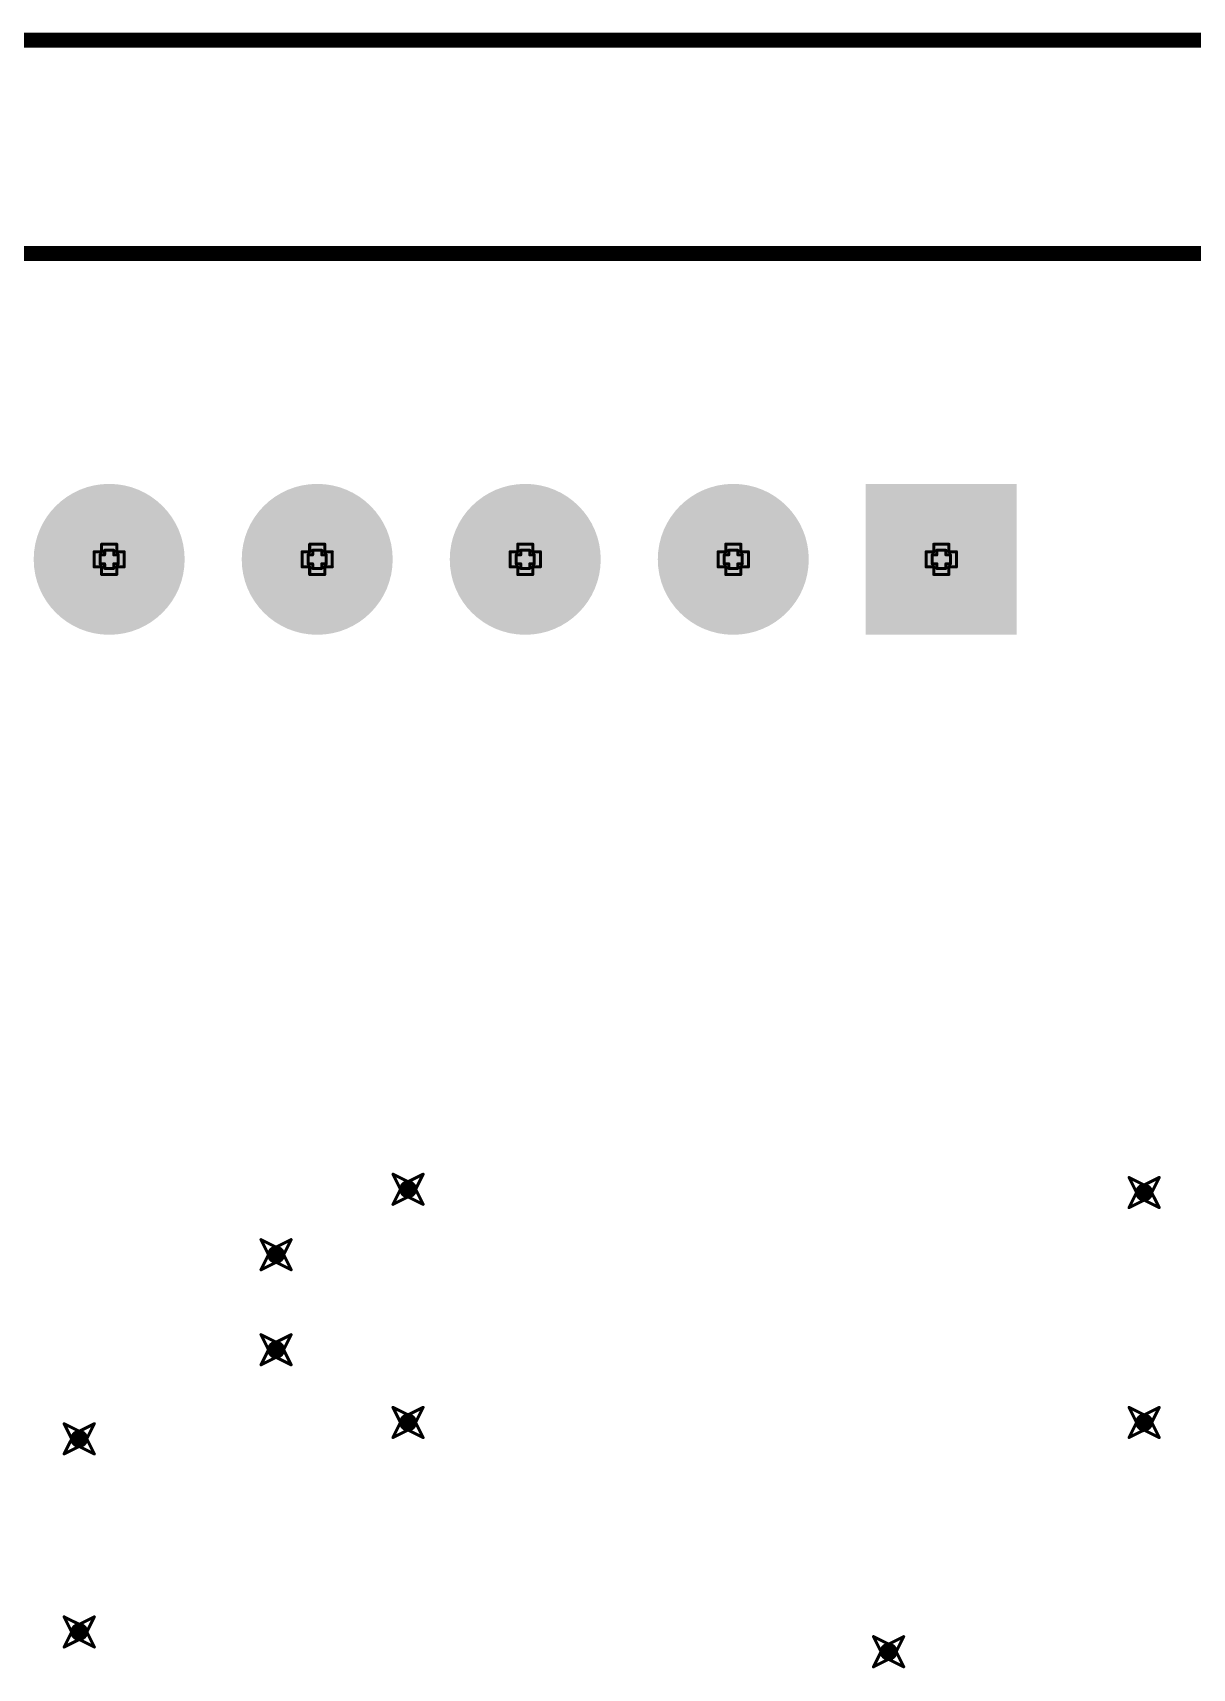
# Model space of a CAD drawing. Header units: millimetres. Extents: x -25 to 478, y -31 to 252.
# Drawn here: x 298.42 to 317.93, y 186.18 to 213.72 of the extents above; entities that cross this region are included whole.
import ezdxf

# ---------------------------------------------------------------- set-up
doc = ezdxf.new("R2010")
doc.units = ezdxf.units.MM
for name, color, linetype in [('DrillDrawing', 1, 'Continuous'), ('Mechanical1', 6, 'Continuous'), ('Mechanical2', 216, 'Continuous'), ('MultiLayer', 9, 'Continuous'), ('PadHoleLayer', 156, 'Continuous'), ('ViaHoleLayer', 16, 'Continuous')]:
    doc.layers.add(name, color=color, linetype=linetype)

# ---------------------------------------------------------------- blocks, each defined once
blk = doc.blocks.new('TERM_BLK_ED555_5DS_545')
at = {"layer": 'MultiLayer'}
blk.add_hatch(color=9, dxfattribs=at).paths.add_polyline_path([(-1.27, 1.27), (1.27, 1.27), (1.27, -1.27), (-1.27, -1.27)])
h = blk.add_hatch(color=9, dxfattribs=at)
edge = h.paths.add_edge_path()
edge.add_arc((3.5, 0), 1.27, 0, 360)
h = blk.add_hatch(color=9, dxfattribs=at)
edge = h.paths.add_edge_path()
edge.add_arc((7, 0), 1.27, 0, 360)
h = blk.add_hatch(color=9, dxfattribs=at)
edge = h.paths.add_edge_path()
edge.add_arc((10.5, 0), 1.27, 0, 360)
h = blk.add_hatch(color=9, dxfattribs=at)
edge = h.paths.add_edge_path()
edge.add_arc((14, 0), 1.27, 0, 360)
at = {"layer": 'PadHoleLayer'}
h = blk.add_hatch(color=156, dxfattribs=at)
edge = h.paths.add_edge_path()
edge.add_arc((0, 0), 0.635, 0, 360)
h = blk.add_hatch(color=156, dxfattribs=at)
edge = h.paths.add_edge_path()
edge.add_arc((3.5, 0), 0.635, 0, 360)
h = blk.add_hatch(color=156, dxfattribs=at)
edge = h.paths.add_edge_path()
edge.add_arc((7, 0), 0.635, 0, 360)
h = blk.add_hatch(color=156, dxfattribs=at)
edge = h.paths.add_edge_path()
edge.add_arc((10.5, 0), 0.635, 0, 360)
h = blk.add_hatch(color=156, dxfattribs=at)
edge = h.paths.add_edge_path()
edge.add_arc((14, 0), 0.635, 0, 360)

msp = doc.modelspace()

# ---------------------------------------------------------------- hatches: boundary and pattern name
at = {"layer": 'ViaHoleLayer'}
h = msp.add_hatch(color=16, dxfattribs=at)
edge = h.paths.add_edge_path()
edge.add_arc((304.733, 194.247), 0.15, 0, 360)
h = msp.add_hatch(color=16, dxfattribs=at)
edge = h.paths.add_edge_path()
edge.add_arc((317.117, 194.192), 0.15, 0, 360)
h = msp.add_hatch(color=16, dxfattribs=at)
edge = h.paths.add_edge_path()
edge.add_arc((302.513, 193.146), 0.15, 0, 360)
h = msp.add_hatch(color=16, dxfattribs=at)
edge = h.paths.add_edge_path()
edge.add_arc((302.513, 191.546), 0.15, 0, 360)
h = msp.add_hatch(color=16, dxfattribs=at)
edge = h.paths.add_edge_path()
edge.add_arc((304.733, 190.322), 0.15, 0, 360)
h = msp.add_hatch(color=16, dxfattribs=at)
edge = h.paths.add_edge_path()
edge.add_arc((317.117, 190.322), 0.15, 0, 360)
h = msp.add_hatch(color=16, dxfattribs=at)
edge = h.paths.add_edge_path()
edge.add_arc((299.201, 190.046), 0.15, 0, 360)
h = msp.add_hatch(color=16, dxfattribs=at)
edge = h.paths.add_edge_path()
edge.add_arc((299.201, 186.796), 0.15, 0, 360)
h = msp.add_hatch(color=16, dxfattribs=at)
edge = h.paths.add_edge_path()
edge.add_arc((312.818, 186.463), 0.15, 0, 360)

# ---------------------------------------------------------------- linework, layer by layer
at = {"layer": 'DrillDrawing', "const_width": 0.0508}
for points in [[(299.578, 204.978), (299.578, 205.105)], [(299.578, 205.105), (299.832, 205.105)], [(299.832, 204.978), (299.832, 205.105)], [(303.078, 204.978), (303.078, 205.105)], [(303.078, 205.105), (303.332, 205.105)], [(303.332, 204.978), (303.332, 205.105)], [(306.578, 204.978), (306.578, 205.105)], [(306.578, 205.105), (306.832, 205.105)], [(306.832, 204.978), (306.832, 205.105)], [(310.078, 204.978), (310.078, 205.105)], [(310.078, 205.105), (310.332, 205.105)], [(310.332, 204.978), (310.332, 205.105)], [(313.578, 204.978), (313.578, 205.105)], [(313.578, 205.105), (313.832, 205.105)], [(313.832, 204.978), (313.832, 205.105)], [(299.451, 204.724), (299.451, 204.978)], [(299.451, 204.978), (299.578, 204.978)], [(299.553, 204.775), (299.553, 204.927)], [(299.553, 204.927), (299.629, 204.927)], [(299.629, 204.927), (299.629, 205.003)], [(299.629, 205.003), (299.781, 205.003)], [(299.781, 204.927), (299.781, 205.003)], [(299.781, 204.927), (299.857, 204.927)], [(299.832, 204.978), (299.959, 204.978)], [(299.857, 204.775), (299.857, 204.927)], [(299.959, 204.724), (299.959, 204.978)], [(302.951, 204.724), (302.951, 204.978)], [(302.951, 204.978), (303.078, 204.978)], [(303.053, 204.775), (303.053, 204.927)], [(303.053, 204.927), (303.129, 204.927)], [(303.129, 204.927), (303.129, 205.003)], [(303.129, 205.003), (303.281, 205.003)], [(303.281, 204.927), (303.281, 205.003)], [(303.281, 204.927), (303.357, 204.927)], [(303.332, 204.978), (303.459, 204.978)], [(303.357, 204.775), (303.357, 204.927)], [(303.459, 204.724), (303.459, 204.978)], [(306.451, 204.724), (306.451, 204.978)], [(306.451, 204.978), (306.578, 204.978)], [(306.553, 204.775), (306.553, 204.927)], [(306.553, 204.927), (306.629, 204.927)], [(306.629, 204.927), (306.629, 205.003)], [(306.629, 205.003), (306.781, 205.003)], [(306.781, 204.927), (306.781, 205.003)], [(306.781, 204.927), (306.857, 204.927)], [(306.832, 204.978), (306.959, 204.978)], [(306.857, 204.775), (306.857, 204.927)], [(306.959, 204.724), (306.959, 204.978)], [(309.951, 204.724), (309.951, 204.978)], [(309.951, 204.978), (310.078, 204.978)], [(310.053, 204.775), (310.053, 204.927)], [(310.053, 204.927), (310.129, 204.927)], [(310.129, 204.927), (310.129, 205.003)], [(310.129, 205.003), (310.281, 205.003)], [(310.281, 204.927), (310.281, 205.003)], [(310.281, 204.927), (310.357, 204.927)], [(310.332, 204.978), (310.459, 204.978)], [(310.357, 204.775), (310.357, 204.927)], [(310.459, 204.724), (310.459, 204.978)], [(313.451, 204.724), (313.451, 204.978)], [(313.451, 204.978), (313.578, 204.978)], [(313.553, 204.775), (313.553, 204.927)], [(313.553, 204.927), (313.629, 204.927)], [(313.629, 204.927), (313.629, 205.003)], [(313.629, 205.003), (313.781, 205.003)], [(313.781, 204.927), (313.781, 205.003)], [(313.781, 204.927), (313.857, 204.927)], [(313.832, 204.978), (313.959, 204.978)], [(313.857, 204.775), (313.857, 204.927)], [(313.959, 204.724), (313.959, 204.978)], [(299.451, 204.724), (299.578, 204.724)], [(299.553, 204.775), (299.629, 204.775)], [(299.578, 204.597), (299.578, 204.724)], [(299.578, 204.597), (299.832, 204.597)], [(299.629, 204.699), (299.629, 204.775)], [(299.629, 204.699), (299.781, 204.699)], [(299.781, 204.775), (299.857, 204.775)], [(299.781, 204.699), (299.781, 204.775)], [(299.832, 204.724), (299.959, 204.724)], [(299.832, 204.597), (299.832, 204.724)], [(302.951, 204.724), (303.078, 204.724)], [(303.053, 204.775), (303.129, 204.775)], [(303.078, 204.597), (303.078, 204.724)], [(303.078, 204.597), (303.332, 204.597)], [(303.129, 204.699), (303.129, 204.775)], [(303.129, 204.699), (303.281, 204.699)], [(303.281, 204.775), (303.357, 204.775)], [(303.281, 204.699), (303.281, 204.775)], [(303.332, 204.724), (303.459, 204.724)], [(303.332, 204.597), (303.332, 204.724)], [(306.451, 204.724), (306.578, 204.724)], [(306.553, 204.775), (306.629, 204.775)], [(306.578, 204.597), (306.578, 204.724)], [(306.578, 204.597), (306.832, 204.597)], [(306.629, 204.699), (306.629, 204.775)], [(306.629, 204.699), (306.781, 204.699)], [(306.781, 204.775), (306.857, 204.775)], [(306.781, 204.699), (306.781, 204.775)], [(306.832, 204.724), (306.959, 204.724)], [(306.832, 204.597), (306.832, 204.724)], [(309.951, 204.724), (310.078, 204.724)], [(310.053, 204.775), (310.129, 204.775)], [(310.078, 204.597), (310.078, 204.724)], [(310.078, 204.597), (310.332, 204.597)], [(310.129, 204.699), (310.129, 204.775)], [(310.129, 204.699), (310.281, 204.699)], [(310.281, 204.775), (310.357, 204.775)], [(310.281, 204.699), (310.281, 204.775)], [(310.332, 204.724), (310.459, 204.724)], [(310.332, 204.597), (310.332, 204.724)], [(313.451, 204.724), (313.578, 204.724)], [(313.553, 204.775), (313.629, 204.775)], [(313.578, 204.597), (313.578, 204.724)], [(313.578, 204.597), (313.832, 204.597)], [(313.629, 204.699), (313.629, 204.775)], [(313.629, 204.699), (313.781, 204.699)], [(313.781, 204.775), (313.857, 204.775)], [(313.781, 204.699), (313.781, 204.775)], [(313.832, 204.724), (313.959, 204.724)], [(313.832, 204.597), (313.832, 204.724)], [(304.479, 194.501), (304.733, 194.374)], [(304.479, 194.501), (304.606, 194.247)], [(304.733, 194.374), (304.987, 194.501)], [(304.86, 194.247), (304.987, 194.501)], [(316.863, 194.446), (317.117, 194.319)], [(316.863, 194.446), (316.99, 194.192)], [(317.117, 194.319), (317.371, 194.446)], [(317.244, 194.192), (317.371, 194.446)], [(304.479, 193.993), (304.606, 194.247)], [(304.479, 193.993), (304.733, 194.12)], [(304.733, 194.12), (304.987, 193.993)], [(304.86, 194.247), (304.987, 193.993)], [(316.863, 193.938), (316.99, 194.192)], [(317.244, 194.192), (317.371, 193.938)], [(316.863, 193.938), (317.117, 194.065)], [(317.117, 194.065), (317.371, 193.938)], [(302.259, 193.4), (302.513, 193.273)], [(302.259, 193.4), (302.386, 193.146)], [(302.513, 193.273), (302.767, 193.4)], [(302.64, 193.146), (302.767, 193.4)], [(302.259, 192.892), (302.386, 193.146)], [(302.259, 192.892), (302.513, 193.019)], [(302.513, 193.019), (302.767, 192.892)], [(302.64, 193.146), (302.767, 192.892)], [(302.259, 191.8), (302.513, 191.673)], [(302.259, 191.8), (302.386, 191.546)], [(302.513, 191.673), (302.767, 191.8)], [(302.64, 191.546), (302.767, 191.8)], [(302.259, 191.292), (302.386, 191.546)], [(302.259, 191.292), (302.513, 191.419)], [(302.513, 191.419), (302.767, 191.292)], [(302.64, 191.546), (302.767, 191.292)], [(304.479, 190.576), (304.733, 190.449)], [(304.479, 190.576), (304.606, 190.322)], [(304.733, 190.449), (304.987, 190.576)], [(304.86, 190.322), (304.987, 190.576)], [(316.863, 190.576), (317.117, 190.449)], [(316.863, 190.576), (316.99, 190.322)], [(317.117, 190.449), (317.371, 190.576)], [(317.244, 190.322), (317.371, 190.576)], [(298.947, 190.3), (299.201, 190.173)], [(298.947, 190.3), (299.074, 190.046)], [(299.201, 190.173), (299.455, 190.3)], [(299.328, 190.046), (299.455, 190.3)], [(304.479, 190.068), (304.606, 190.322)], [(304.86, 190.322), (304.987, 190.068)], [(316.863, 190.068), (316.99, 190.322)], [(317.244, 190.322), (317.371, 190.068)], [(298.947, 189.792), (299.074, 190.046)], [(299.328, 190.046), (299.455, 189.792)], [(304.479, 190.068), (304.733, 190.195)], [(304.733, 190.195), (304.987, 190.068)], [(316.863, 190.068), (317.117, 190.195)], [(317.117, 190.195), (317.371, 190.068)], [(298.947, 189.792), (299.201, 189.919)], [(299.201, 189.919), (299.455, 189.792)], [(298.947, 187.05), (299.201, 186.923)], [(298.947, 187.05), (299.074, 186.796)], [(299.201, 186.923), (299.455, 187.05)], [(299.328, 186.796), (299.455, 187.05)], [(298.947, 186.542), (299.074, 186.796)], [(298.947, 186.542), (299.201, 186.669)], [(299.201, 186.669), (299.455, 186.542)], [(299.328, 186.796), (299.455, 186.542)], [(312.564, 186.717), (312.818, 186.59)], [(312.564, 186.717), (312.691, 186.463)], [(312.818, 186.59), (313.072, 186.717)], [(312.945, 186.463), (313.072, 186.717)], [(312.564, 186.209), (312.691, 186.463)], [(312.945, 186.463), (313.072, 186.209)], [(312.564, 186.209), (312.818, 186.336)], [(312.818, 186.336), (313.072, 186.209)]]:
    msp.add_lwpolyline(points, dxfattribs=at)
at = {"layer": 'DrillDrawing', "const_width": 0.0254}
for points in [[(299.565, 205.105, 1), (299.591, 205.105, 1)], [(299.565, 205.105, 1), (299.591, 205.105, 1)], [(299.819, 205.105, 1), (299.845, 205.105, 1)], [(299.819, 205.105, 1), (299.845, 205.105, 1)], [(303.065, 205.105, 1), (303.091, 205.105, 1)], [(303.065, 205.105, 1), (303.091, 205.105, 1)], [(303.319, 205.105, 1), (303.345, 205.105, 1)], [(303.319, 205.105, 1), (303.345, 205.105, 1)], [(306.565, 205.105, 1), (306.591, 205.105, 1)], [(306.565, 205.105, 1), (306.591, 205.105, 1)], [(306.819, 205.105, 1), (306.845, 205.105, 1)], [(306.819, 205.105, 1), (306.845, 205.105, 1)], [(310.065, 205.105, 1), (310.091, 205.105, 1)], [(310.065, 205.105, 1), (310.091, 205.105, 1)], [(310.319, 205.105, 1), (310.345, 205.105, 1)], [(310.319, 205.105, 1), (310.345, 205.105, 1)], [(313.565, 205.105, 1), (313.591, 205.105, 1)], [(313.565, 205.105, 1), (313.591, 205.105, 1)], [(313.819, 205.105, 1), (313.845, 205.105, 1)], [(313.819, 205.105, 1), (313.845, 205.105, 1)], [(299.438, 204.978, 1), (299.464, 204.978, 1)], [(299.438, 204.978, 1), (299.464, 204.978, 1)], [(299.54, 204.927, 1), (299.565, 204.927, 1)], [(299.54, 204.927, 1), (299.565, 204.927, 1)], [(299.565, 204.978, 1), (299.591, 204.978, 1)], [(299.565, 204.978, 1), (299.591, 204.978, 1)], [(299.616, 205.003, 1), (299.641, 205.003, 1)], [(299.616, 205.003, 1), (299.641, 205.003, 1)], [(299.616, 204.927, 1), (299.641, 204.927, 1)], [(299.616, 204.927, 1), (299.641, 204.927, 1)], [(299.768, 205.003, 1), (299.794, 205.003, 1)], [(299.768, 205.003, 1), (299.794, 205.003, 1)], [(299.768, 204.927, 1), (299.794, 204.927, 1)], [(299.768, 204.927, 1), (299.794, 204.927, 1)], [(299.819, 204.978, 1), (299.845, 204.978, 1)], [(299.819, 204.978, 1), (299.845, 204.978, 1)], [(299.845, 204.927, 1), (299.87, 204.927, 1)], [(299.845, 204.927, 1), (299.87, 204.927, 1)], [(299.946, 204.978, 1), (299.972, 204.978, 1)], [(299.946, 204.978, 1), (299.972, 204.978, 1)], [(302.938, 204.978, 1), (302.964, 204.978, 1)], [(302.938, 204.978, 1), (302.964, 204.978, 1)], [(303.04, 204.927, 1), (303.065, 204.927, 1)], [(303.04, 204.927, 1), (303.065, 204.927, 1)], [(303.065, 204.978, 1), (303.091, 204.978, 1)], [(303.065, 204.978, 1), (303.091, 204.978, 1)], [(303.116, 205.003, 1), (303.141, 205.003, 1)], [(303.116, 205.003, 1), (303.141, 205.003, 1)], [(303.116, 204.927, 1), (303.141, 204.927, 1)], [(303.116, 204.927, 1), (303.141, 204.927, 1)], [(303.268, 205.003, 1), (303.294, 205.003, 1)], [(303.268, 205.003, 1), (303.294, 205.003, 1)], [(303.268, 204.927, 1), (303.294, 204.927, 1)], [(303.268, 204.927, 1), (303.294, 204.927, 1)], [(303.319, 204.978, 1), (303.345, 204.978, 1)], [(303.319, 204.978, 1), (303.345, 204.978, 1)], [(303.345, 204.927, 1), (303.37, 204.927, 1)], [(303.345, 204.927, 1), (303.37, 204.927, 1)], [(303.446, 204.978, 1), (303.472, 204.978, 1)], [(303.446, 204.978, 1), (303.472, 204.978, 1)], [(306.438, 204.978, 1), (306.464, 204.978, 1)], [(306.438, 204.978, 1), (306.464, 204.978, 1)], [(306.54, 204.927, 1), (306.565, 204.927, 1)], [(306.54, 204.927, 1), (306.565, 204.927, 1)], [(306.565, 204.978, 1), (306.591, 204.978, 1)], [(306.565, 204.978, 1), (306.591, 204.978, 1)], [(306.616, 205.003, 1), (306.642, 205.003, 1)], [(306.616, 205.003, 1), (306.642, 205.003, 1)], [(306.616, 204.927, 1), (306.642, 204.927, 1)], [(306.616, 204.927, 1), (306.642, 204.927, 1)], [(306.769, 205.003, 1), (306.794, 205.003, 1)], [(306.769, 205.003, 1), (306.794, 205.003, 1)], [(306.769, 204.927, 1), (306.794, 204.927, 1)], [(306.769, 204.927, 1), (306.794, 204.927, 1)], [(306.819, 204.978, 1), (306.845, 204.978, 1)], [(306.819, 204.978, 1), (306.845, 204.978, 1)], [(306.845, 204.927, 1), (306.87, 204.927, 1)], [(306.845, 204.927, 1), (306.87, 204.927, 1)], [(306.946, 204.978, 1), (306.972, 204.978, 1)], [(306.946, 204.978, 1), (306.972, 204.978, 1)], [(309.938, 204.978, 1), (309.964, 204.978, 1)], [(309.938, 204.978, 1), (309.964, 204.978, 1)], [(310.04, 204.927, 1), (310.065, 204.927, 1)], [(310.04, 204.927, 1), (310.065, 204.927, 1)], [(310.065, 204.978, 1), (310.091, 204.978, 1)], [(310.065, 204.978, 1), (310.091, 204.978, 1)], [(310.116, 205.003, 1), (310.142, 205.003, 1)], [(310.116, 205.003, 1), (310.142, 205.003, 1)], [(310.116, 204.927, 1), (310.142, 204.927, 1)], [(310.116, 204.927, 1), (310.142, 204.927, 1)], [(310.269, 205.003, 1), (310.294, 205.003, 1)], [(310.269, 205.003, 1), (310.294, 205.003, 1)], [(310.269, 204.927, 1), (310.294, 204.927, 1)], [(310.269, 204.927, 1), (310.294, 204.927, 1)], [(310.319, 204.978, 1), (310.345, 204.978, 1)], [(310.319, 204.978, 1), (310.345, 204.978, 1)], [(310.345, 204.927, 1), (310.37, 204.927, 1)], [(310.345, 204.927, 1), (310.37, 204.927, 1)], [(310.446, 204.978, 1), (310.472, 204.978, 1)], [(310.446, 204.978, 1), (310.472, 204.978, 1)], [(313.438, 204.978, 1), (313.464, 204.978, 1)], [(313.438, 204.978, 1), (313.464, 204.978, 1)], [(313.54, 204.927, 1), (313.565, 204.927, 1)], [(313.54, 204.927, 1), (313.565, 204.927, 1)], [(313.565, 204.978, 1), (313.591, 204.978, 1)], [(313.565, 204.978, 1), (313.591, 204.978, 1)], [(313.616, 205.003, 1), (313.642, 205.003, 1)], [(313.616, 205.003, 1), (313.642, 205.003, 1)], [(313.616, 204.927, 1), (313.642, 204.927, 1)], [(313.616, 204.927, 1), (313.642, 204.927, 1)], [(313.769, 205.003, 1), (313.794, 205.003, 1)], [(313.769, 205.003, 1), (313.794, 205.003, 1)], [(313.769, 204.927, 1), (313.794, 204.927, 1)], [(313.769, 204.927, 1), (313.794, 204.927, 1)], [(313.819, 204.978, 1), (313.845, 204.978, 1)], [(313.819, 204.978, 1), (313.845, 204.978, 1)], [(313.845, 204.927, 1), (313.87, 204.927, 1)], [(313.845, 204.927, 1), (313.87, 204.927, 1)], [(313.946, 204.978, 1), (313.972, 204.978, 1)], [(313.946, 204.978, 1), (313.972, 204.978, 1)], [(299.438, 204.724, 1), (299.464, 204.724, 1)], [(299.438, 204.724, 1), (299.464, 204.724, 1)], [(299.54, 204.775, 1), (299.565, 204.775, 1)], [(299.54, 204.775, 1), (299.565, 204.775, 1)], [(299.565, 204.724, 1), (299.591, 204.724, 1)], [(299.565, 204.724, 1), (299.591, 204.724, 1)], [(299.565, 204.597, 1), (299.591, 204.597, 1)], [(299.565, 204.597, 1), (299.591, 204.597, 1)], [(299.616, 204.775, 1), (299.641, 204.775, 1)], [(299.616, 204.775, 1), (299.641, 204.775, 1)], [(299.616, 204.699, 1), (299.641, 204.699, 1)], [(299.616, 204.699, 1), (299.641, 204.699, 1)], [(299.768, 204.775, 1), (299.794, 204.775, 1)], [(299.768, 204.775, 1), (299.794, 204.775, 1)], [(299.768, 204.699, 1), (299.794, 204.699, 1)], [(299.768, 204.699, 1), (299.794, 204.699, 1)], [(299.819, 204.724, 1), (299.845, 204.724, 1)], [(299.819, 204.724, 1), (299.845, 204.724, 1)], [(299.819, 204.597, 1), (299.845, 204.597, 1)], [(299.819, 204.597, 1), (299.845, 204.597, 1)], [(299.845, 204.775, 1), (299.87, 204.775, 1)], [(299.845, 204.775, 1), (299.87, 204.775, 1)], [(299.946, 204.724, 1), (299.972, 204.724, 1)], [(299.946, 204.724, 1), (299.972, 204.724, 1)], [(302.938, 204.724, 1), (302.964, 204.724, 1)], [(302.938, 204.724, 1), (302.964, 204.724, 1)], [(303.04, 204.775, 1), (303.065, 204.775, 1)], [(303.04, 204.775, 1), (303.065, 204.775, 1)], [(303.065, 204.724, 1), (303.091, 204.724, 1)], [(303.065, 204.724, 1), (303.091, 204.724, 1)], [(303.065, 204.597, 1), (303.091, 204.597, 1)], [(303.065, 204.597, 1), (303.091, 204.597, 1)], [(303.116, 204.775, 1), (303.141, 204.775, 1)], [(303.116, 204.775, 1), (303.141, 204.775, 1)], [(303.116, 204.699, 1), (303.141, 204.699, 1)], [(303.116, 204.699, 1), (303.141, 204.699, 1)], [(303.268, 204.775, 1), (303.294, 204.775, 1)], [(303.268, 204.775, 1), (303.294, 204.775, 1)], [(303.268, 204.699, 1), (303.294, 204.699, 1)], [(303.268, 204.699, 1), (303.294, 204.699, 1)], [(303.319, 204.724, 1), (303.345, 204.724, 1)], [(303.319, 204.724, 1), (303.345, 204.724, 1)], [(303.319, 204.597, 1), (303.345, 204.597, 1)], [(303.319, 204.597, 1), (303.345, 204.597, 1)], [(303.345, 204.775, 1), (303.37, 204.775, 1)], [(303.345, 204.775, 1), (303.37, 204.775, 1)], [(303.446, 204.724, 1), (303.472, 204.724, 1)], [(303.446, 204.724, 1), (303.472, 204.724, 1)], [(306.438, 204.724, 1), (306.464, 204.724, 1)], [(306.438, 204.724, 1), (306.464, 204.724, 1)], [(306.54, 204.775, 1), (306.565, 204.775, 1)], [(306.54, 204.775, 1), (306.565, 204.775, 1)], [(306.565, 204.724, 1), (306.591, 204.724, 1)], [(306.565, 204.724, 1), (306.591, 204.724, 1)], [(306.565, 204.597, 1), (306.591, 204.597, 1)], [(306.565, 204.597, 1), (306.591, 204.597, 1)], [(306.616, 204.775, 1), (306.642, 204.775, 1)], [(306.616, 204.775, 1), (306.642, 204.775, 1)], [(306.616, 204.699, 1), (306.642, 204.699, 1)], [(306.616, 204.699, 1), (306.642, 204.699, 1)], [(306.769, 204.775, 1), (306.794, 204.775, 1)], [(306.769, 204.775, 1), (306.794, 204.775, 1)], [(306.769, 204.699, 1), (306.794, 204.699, 1)], [(306.769, 204.699, 1), (306.794, 204.699, 1)], [(306.819, 204.724, 1), (306.845, 204.724, 1)], [(306.819, 204.724, 1), (306.845, 204.724, 1)], [(306.819, 204.597, 1), (306.845, 204.597, 1)], [(306.819, 204.597, 1), (306.845, 204.597, 1)], [(306.845, 204.775, 1), (306.87, 204.775, 1)], [(306.845, 204.775, 1), (306.87, 204.775, 1)], [(306.946, 204.724, 1), (306.972, 204.724, 1)], [(306.946, 204.724, 1), (306.972, 204.724, 1)], [(309.938, 204.724, 1), (309.964, 204.724, 1)], [(309.938, 204.724, 1), (309.964, 204.724, 1)], [(310.04, 204.775, 1), (310.065, 204.775, 1)], [(310.04, 204.775, 1), (310.065, 204.775, 1)], [(310.065, 204.724, 1), (310.091, 204.724, 1)], [(310.065, 204.724, 1), (310.091, 204.724, 1)], [(310.065, 204.597, 1), (310.091, 204.597, 1)], [(310.065, 204.597, 1), (310.091, 204.597, 1)], [(310.116, 204.775, 1), (310.142, 204.775, 1)], [(310.116, 204.775, 1), (310.142, 204.775, 1)], [(310.116, 204.699, 1), (310.142, 204.699, 1)], [(310.116, 204.699, 1), (310.142, 204.699, 1)], [(310.269, 204.775, 1), (310.294, 204.775, 1)], [(310.269, 204.775, 1), (310.294, 204.775, 1)], [(310.269, 204.699, 1), (310.294, 204.699, 1)], [(310.269, 204.699, 1), (310.294, 204.699, 1)], [(310.319, 204.724, 1), (310.345, 204.724, 1)], [(310.319, 204.724, 1), (310.345, 204.724, 1)], [(310.319, 204.597, 1), (310.345, 204.597, 1)], [(310.319, 204.597, 1), (310.345, 204.597, 1)], [(310.345, 204.775, 1), (310.37, 204.775, 1)], [(310.345, 204.775, 1), (310.37, 204.775, 1)], [(310.446, 204.724, 1), (310.472, 204.724, 1)], [(310.446, 204.724, 1), (310.472, 204.724, 1)], [(313.438, 204.724, 1), (313.464, 204.724, 1)], [(313.438, 204.724, 1), (313.464, 204.724, 1)], [(313.54, 204.775, 1), (313.565, 204.775, 1)], [(313.54, 204.775, 1), (313.565, 204.775, 1)], [(313.565, 204.724, 1), (313.591, 204.724, 1)], [(313.565, 204.724, 1), (313.591, 204.724, 1)], [(313.565, 204.597, 1), (313.591, 204.597, 1)], [(313.565, 204.597, 1), (313.591, 204.597, 1)], [(313.616, 204.775, 1), (313.642, 204.775, 1)], [(313.616, 204.775, 1), (313.642, 204.775, 1)], [(313.616, 204.699, 1), (313.642, 204.699, 1)], [(313.616, 204.699, 1), (313.642, 204.699, 1)], [(313.769, 204.775, 1), (313.794, 204.775, 1)], [(313.769, 204.775, 1), (313.794, 204.775, 1)], [(313.769, 204.699, 1), (313.794, 204.699, 1)], [(313.769, 204.699, 1), (313.794, 204.699, 1)], [(313.819, 204.724, 1), (313.845, 204.724, 1)], [(313.819, 204.724, 1), (313.845, 204.724, 1)], [(313.819, 204.597, 1), (313.845, 204.597, 1)], [(313.819, 204.597, 1), (313.845, 204.597, 1)], [(313.845, 204.775, 1), (313.87, 204.775, 1)], [(313.845, 204.775, 1), (313.87, 204.775, 1)], [(313.946, 204.724, 1), (313.972, 204.724, 1)], [(313.946, 204.724, 1), (313.972, 204.724, 1)], [(304.467, 194.501, 1), (304.492, 194.501, 1)], [(304.467, 194.501, 1), (304.492, 194.501, 1)], [(304.721, 194.374, 1), (304.746, 194.374, 1)], [(304.721, 194.374, 1), (304.746, 194.374, 1)], [(304.975, 194.501, 1), (305, 194.501, 1)], [(304.975, 194.501, 1), (305, 194.501, 1)], [(316.851, 194.446, 1), (316.876, 194.446, 1)], [(316.851, 194.446, 1), (316.876, 194.446, 1)], [(317.359, 194.446, 1), (317.384, 194.446, 1)], [(317.359, 194.446, 1), (317.384, 194.446, 1)], [(304.594, 194.247, 1), (304.619, 194.247, 1)], [(304.594, 194.247, 1), (304.619, 194.247, 1)], [(304.721, 194.12, 1), (304.746, 194.12, 1)], [(304.721, 194.12, 1), (304.746, 194.12, 1)], [(304.848, 194.247, 1), (304.873, 194.247, 1)], [(304.848, 194.247, 1), (304.873, 194.247, 1)], [(316.978, 194.192, 1), (317.003, 194.192, 1)], [(316.978, 194.192, 1), (317.003, 194.192, 1)], [(317.105, 194.319, 1), (317.13, 194.319, 1)], [(317.105, 194.319, 1), (317.13, 194.319, 1)], [(317.232, 194.192, 1), (317.257, 194.192, 1)], [(317.232, 194.192, 1), (317.257, 194.192, 1)], [(304.467, 193.993, 1), (304.492, 193.993, 1)], [(304.467, 193.993, 1), (304.492, 193.993, 1)], [(304.975, 193.993, 1), (305, 193.993, 1)], [(304.975, 193.993, 1), (305, 193.993, 1)], [(316.851, 193.938, 1), (316.876, 193.938, 1)], [(316.851, 193.938, 1), (316.876, 193.938, 1)], [(317.105, 194.065, 1), (317.13, 194.065, 1)], [(317.105, 194.065, 1), (317.13, 194.065, 1)], [(317.359, 193.938, 1), (317.384, 193.938, 1)], [(317.359, 193.938, 1), (317.384, 193.938, 1)], [(302.246, 193.4, 1), (302.271, 193.4, 1)], [(302.246, 193.4, 1), (302.271, 193.4, 1)], [(302.5, 193.273, 1), (302.525, 193.273, 1)], [(302.5, 193.273, 1), (302.525, 193.273, 1)], [(302.754, 193.4, 1), (302.779, 193.4, 1)], [(302.754, 193.4, 1), (302.779, 193.4, 1)], [(302.373, 193.146, 1), (302.398, 193.146, 1)], [(302.373, 193.146, 1), (302.398, 193.146, 1)], [(302.5, 193.019, 1), (302.525, 193.019, 1)], [(302.5, 193.019, 1), (302.525, 193.019, 1)], [(302.627, 193.146, 1), (302.652, 193.146, 1)], [(302.627, 193.146, 1), (302.652, 193.146, 1)], [(302.246, 192.892, 1), (302.271, 192.892, 1)], [(302.246, 192.892, 1), (302.271, 192.892, 1)], [(302.754, 192.892, 1), (302.779, 192.892, 1)], [(302.754, 192.892, 1), (302.779, 192.892, 1)], [(302.246, 191.8, 1), (302.271, 191.8, 1)], [(302.246, 191.8, 1), (302.271, 191.8, 1)], [(302.5, 191.673, 1), (302.525, 191.673, 1)], [(302.5, 191.673, 1), (302.525, 191.673, 1)], [(302.754, 191.8, 1), (302.779, 191.8, 1)], [(302.754, 191.8, 1), (302.779, 191.8, 1)], [(302.373, 191.546, 1), (302.398, 191.546, 1)], [(302.373, 191.546, 1), (302.398, 191.546, 1)], [(302.5, 191.419, 1), (302.525, 191.419, 1)], [(302.5, 191.419, 1), (302.525, 191.419, 1)], [(302.627, 191.546, 1), (302.652, 191.546, 1)], [(302.627, 191.546, 1), (302.652, 191.546, 1)], [(302.246, 191.292, 1), (302.271, 191.292, 1)], [(302.246, 191.292, 1), (302.271, 191.292, 1)], [(302.754, 191.292, 1), (302.779, 191.292, 1)], [(302.754, 191.292, 1), (302.779, 191.292, 1)], [(304.467, 190.576, 1), (304.492, 190.576, 1)], [(304.467, 190.576, 1), (304.492, 190.576, 1)], [(304.975, 190.576, 1), (305, 190.576, 1)], [(304.975, 190.576, 1), (305, 190.576, 1)], [(316.851, 190.576, 1), (316.876, 190.576, 1)], [(316.851, 190.576, 1), (316.876, 190.576, 1)], [(317.359, 190.576, 1), (317.384, 190.576, 1)], [(317.359, 190.576, 1), (317.384, 190.576, 1)], [(298.934, 190.3, 1), (298.96, 190.3, 1)], [(298.934, 190.3, 1), (298.96, 190.3, 1)], [(299.442, 190.3, 1), (299.468, 190.3, 1)], [(299.442, 190.3, 1), (299.468, 190.3, 1)], [(304.594, 190.322, 1), (304.619, 190.322, 1)], [(304.594, 190.322, 1), (304.619, 190.322, 1)], [(304.721, 190.449, 1), (304.746, 190.449, 1)], [(304.721, 190.449, 1), (304.746, 190.449, 1)], [(304.848, 190.322, 1), (304.873, 190.322, 1)], [(304.848, 190.322, 1), (304.873, 190.322, 1)], [(316.978, 190.322, 1), (317.003, 190.322, 1)], [(316.978, 190.322, 1), (317.003, 190.322, 1)], [(317.105, 190.449, 1), (317.13, 190.449, 1)], [(317.105, 190.449, 1), (317.13, 190.449, 1)], [(317.232, 190.322, 1), (317.257, 190.322, 1)], [(317.232, 190.322, 1), (317.257, 190.322, 1)], [(299.061, 190.046, 1), (299.087, 190.046, 1)], [(299.061, 190.046, 1), (299.087, 190.046, 1)], [(299.188, 190.173, 1), (299.214, 190.173, 1)], [(299.188, 190.173, 1), (299.214, 190.173, 1)], [(299.315, 190.046, 1), (299.341, 190.046, 1)], [(299.315, 190.046, 1), (299.341, 190.046, 1)], [(304.467, 190.068, 1), (304.492, 190.068, 1)], [(304.467, 190.068, 1), (304.492, 190.068, 1)], [(304.721, 190.195, 1), (304.746, 190.195, 1)], [(304.721, 190.195, 1), (304.746, 190.195, 1)], [(304.975, 190.068, 1), (305, 190.068, 1)], [(304.975, 190.068, 1), (305, 190.068, 1)], [(316.851, 190.068, 1), (316.876, 190.068, 1)], [(316.851, 190.068, 1), (316.876, 190.068, 1)], [(317.105, 190.195, 1), (317.13, 190.195, 1)], [(317.105, 190.195, 1), (317.13, 190.195, 1)], [(317.359, 190.068, 1), (317.384, 190.068, 1)], [(317.359, 190.068, 1), (317.384, 190.068, 1)], [(298.934, 189.792, 1), (298.96, 189.792, 1)], [(298.934, 189.792, 1), (298.96, 189.792, 1)], [(299.188, 189.919, 1), (299.214, 189.919, 1)], [(299.188, 189.919, 1), (299.214, 189.919, 1)], [(299.442, 189.792, 1), (299.468, 189.792, 1)], [(299.442, 189.792, 1), (299.468, 189.792, 1)], [(298.934, 187.05, 1), (298.96, 187.05, 1)], [(298.934, 187.05, 1), (298.96, 187.05, 1)], [(299.188, 186.923, 1), (299.214, 186.923, 1)], [(299.188, 186.923, 1), (299.214, 186.923, 1)], [(299.442, 187.05, 1), (299.468, 187.05, 1)], [(299.442, 187.05, 1), (299.468, 187.05, 1)], [(299.061, 186.796, 1), (299.087, 186.796, 1)], [(299.061, 186.796, 1), (299.087, 186.796, 1)], [(299.188, 186.669, 1), (299.214, 186.669, 1)], [(299.188, 186.669, 1), (299.214, 186.669, 1)], [(299.315, 186.796, 1), (299.341, 186.796, 1)], [(299.315, 186.796, 1), (299.341, 186.796, 1)], [(312.551, 186.717, 1), (312.577, 186.717, 1)], [(312.551, 186.717, 1), (312.577, 186.717, 1)], [(313.059, 186.717, 1), (313.085, 186.717, 1)], [(313.059, 186.717, 1), (313.085, 186.717, 1)], [(298.934, 186.542, 1), (298.96, 186.542, 1)], [(298.934, 186.542, 1), (298.96, 186.542, 1)], [(299.442, 186.542, 1), (299.468, 186.542, 1)], [(299.442, 186.542, 1), (299.468, 186.542, 1)], [(312.678, 186.463, 1), (312.704, 186.463, 1)], [(312.678, 186.463, 1), (312.704, 186.463, 1)], [(312.805, 186.59, 1), (312.831, 186.59, 1)], [(312.805, 186.59, 1), (312.831, 186.59, 1)], [(312.932, 186.463, 1), (312.958, 186.463, 1)], [(312.932, 186.463, 1), (312.958, 186.463, 1)], [(312.551, 186.209, 1), (312.577, 186.209, 1)], [(312.551, 186.209, 1), (312.577, 186.209, 1)], [(312.805, 186.336, 1), (312.831, 186.336, 1)], [(312.805, 186.336, 1), (312.831, 186.336, 1)], [(313.059, 186.209, 1), (313.085, 186.209, 1)], [(313.059, 186.209, 1), (313.085, 186.209, 1)]]:
    msp.add_lwpolyline(points, format="xyb", close=True, dxfattribs=at)
at = {"layer": 'Mechanical1', "const_width": 0.254}
msp.add_lwpolyline([(0, 210), (375, 210)], dxfattribs=at)
at = {"layer": 'Mechanical2', "const_width": 0.254}
msp.add_lwpolyline([(193.213, 213.589), (375, 213.589)], dxfattribs=at)

# ---------------------------------------------------------------- block references
at = {"rotation": 180}
msp.add_blockref('TERM_BLK_ED555_5DS_545', (313.705, 204.851), dxfattribs=at)

doc.saveas('drawing.dxf')
